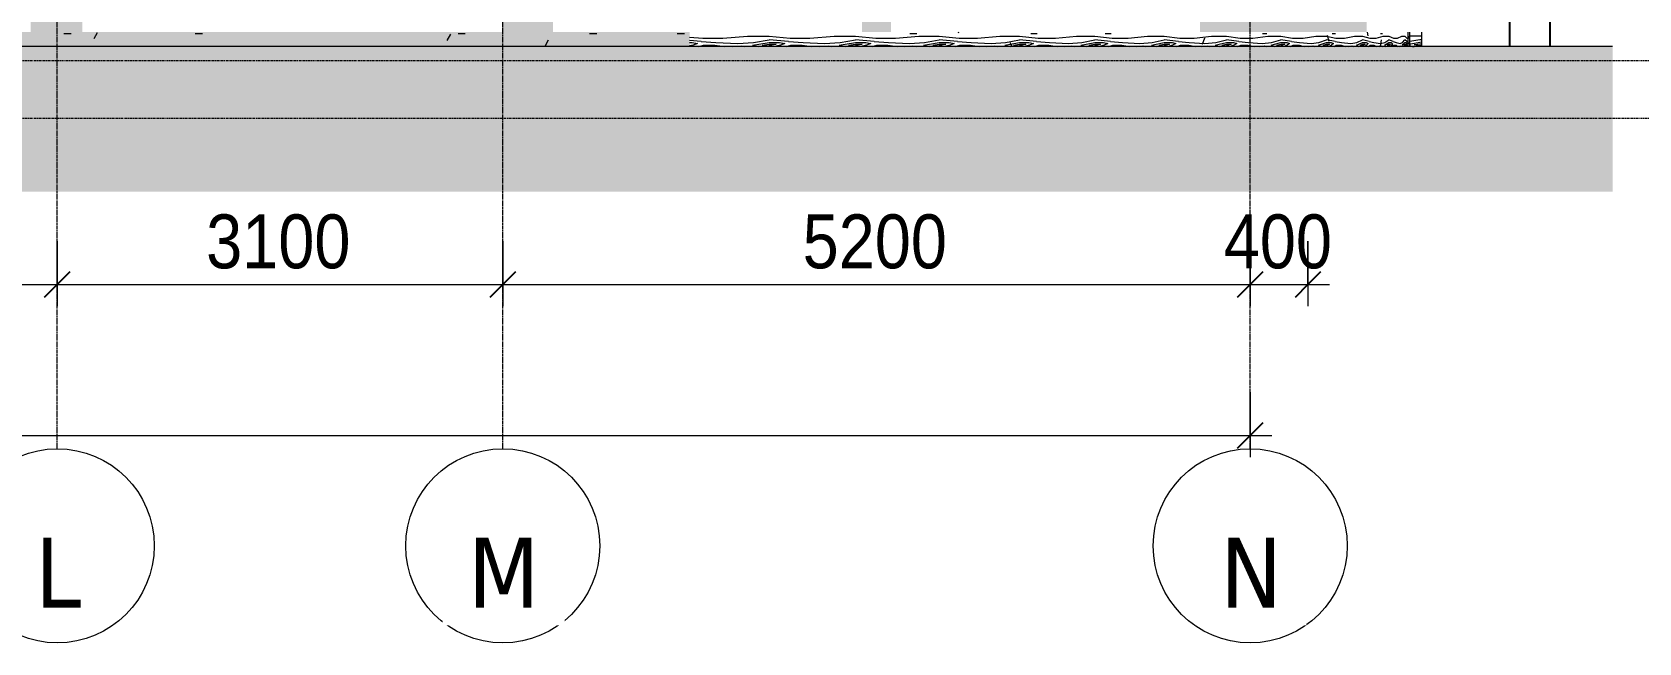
# Model space of a CAD drawing. Header units: millimetres. Extents: x 9199 to 175431, y -4466 to 35300.
# Drawn here: x 69762 to 80941, y -3646 to 600 of the extents above; entities that cross this region are included whole.
import ezdxf

# ---------------------------------------------------------------- set-up
doc = ezdxf.new("R2010")
doc.units = ezdxf.units.MM
doc.linetypes.add('Centre', pattern=[31.75, 6.35, -4.7625, 15.875, -4.7625])
doc.linetypes.add('Grid Line', pattern=[22.225, 12.7, -3.175, 3.175, -3.175])
for name, color, linetype, lineweight in [('A-ANNO-DIMS', 211, 'Continuous', 9), ('A-ANNO-DIMS-150', 211, 'Continuous', 9), ('A-DETL-GENF-2', 9, 'Continuous', 9), ('A-DETL-THIN', 151, 'Continuous', 9), ('A-FLOR-LEVL-2', 51, 'Centre', 9), ('A-WALL', 113, 'Continuous', 9), ('A-WALL-2', 113, 'Continuous', 25), ('A-WALL-PATT', 111, 'Continuous', 9), ('A-WALL-PATT-2', 111, 'Continuous', 5), ('S-GRID-1', 1, 'Grid Line', 9), ('S-GRID-IDEN', 1, 'Continuous', 9)]:
    doc.layers.add(name, color=color, linetype=linetype, lineweight=lineweight)
doc.styles.add('Tahoma_B_1', font='tahomabd.ttf', dxfattribs={"height": 487.5})
doc.styles.add('UTM Avo', font='', dxfattribs={"width": 0.9, "height": 375})
doc.styles.get('UTM Avo').set_extended_font_data('UTM Avo')
doc.dimstyles.new('1_Dim_chi_tiet_2_5', dxfattribs={"dimscale": 304.8, "dimtxt": 374.737856, "dimasz": 0.590551, "dimexe": 0.492126, "dimexo": 0.0625, "dimgap": 0.049213, "dimtad": 1, "dimdec": 0, "dimrnd": 5, "dimzin": 0, "dimdsep": 46, "dimtxsty": 'UTM Avo', "dimblk1": 'OBLIQUE', "dimblk2": 'OBLIQUE', "dimsah": 1, "dimcen": 0.09, "dimdle": 0.492126, "dimazin": 0, "dimtfac": 1, "dimtdec": 4, "dimtix": 1, "dimtmove": 0, "dimatfit": 3, "dimfxl": 0.984252, "dimfxlon": 1, "dimtvp": 1, "dimtolj": 1, "dimtzin": 0, "dimarcsym": 2})
pattern_1 = [(349.695, (79612.204, 869.39), (3657.598, -609.61), [68.155, -6747.38]), (0, (79679.26, 857.2), (609.6, 609.6), [67.06, -542.54]), (18.435, (79746.32, 857.2), (1219.2, 609.6), [57.83, -1869.9]), (172.875, (79801.18, 875.49), (4267.199, -609.599), [49.15, -4865.604]), (174.806, (79752.41, 881.584), (6096.004, -609.5547), [67.333, -6665.92]), (194.036, (79685.36, 887.68), (-1828.802, -609.592), [75.4, -2438.04]), (9.462, (79660.97, 869.39), (3048.005, 609.584), [37.08, -3670.97]), (353.66, (79697.55, 875.49), (-4876.801, 609.5835), [55.2, -5464.96]), (185.711, (79752.41, 869.39), (-5486.395, -609.6394), [61.264, -6065.14]), (168.69, (79691.45, 863.3), (2438.4, -609.603), [31.08, -3077.28]), (354.806, (79557.34, 863.296), (-6096.004, 609.555), [67.333, -6665.92]), (348.69, (79624.4, 857.2), (-2438.4, 609.603), [62.17, -3046.19]), (0, (79685.36, 845), (609.6, 609.6), [73.15, -536.45]), (20.556, (79758.51, 845.01), (3048, 1219.197), [52.084, -5156.34]), (3.814, (79807.276, 863.296), (8534.4012, 609.589), [91.643, -9072.654]), (354.806, (79898.716, 869.39), (-6096.004, 609.5547), [67.333, -6665.92]), (0, (79965.8, 863.3), (609.6, 609.6), [67.06, -542.54]), (5.194, (79423.23, 863.296), (6096.004, 609.555), [67.333, -6665.92]), (354.806, (79490.284, 869.39), (-6096.004, 609.555), [67.333, -6665.92]), (0, (79423.2, 875.5), (609.6, 609.6), [36.58, -573.02]), (5.194, (79459.804, 875.49), (6096.004, 609.555), [67.333, -6665.92]), (0, (79526.86, 881.6), (609.6, 609.6), [60.96, -548.64]), (10.305, (79587.82, 881.584), (-3657.598, -609.61), [68.155, -6747.38]), (5.194, (79654.876, 893.776), (6096.004, 609.555), [67.333, -6665.92]), (354.806, (79721.93, 899.87), (-6096.004, 609.5547), [67.333, -6665.92]), (354.806, (79788.99, 893.776), (-6096.004, 609.5547), [67.333, -6665.92]), (351.87, (79856.04, 887.68), (-3657.6, 609.593), [86.21, -4224.31]), (0, (79941.4, 875.5), (609.6, 609.6), [91.44, -518.16]), (347.471, (79917.004, 509.73), (3047.999, -609.611), [56.2, -5564.033]), (354.289, (79971.87, 497.536), (-5486.395, 609.6394), [61.264, -6065.14]), (8.13, (79917, 509.73), (3657.6, 609.593), [43.105, -4267.42]), (9.462, (79959.68, 515.82), (3048.005, 609.584), [74.16, -3633.89]), (0, (79423.2, 528), (609.6, 609.6), [73.15, -536.45]), (350.54, (79496.38, 528.02), (-3048.005, 609.584), [37.08, -3670.97]), (201.8, (79532.96, 521.92), (1828.804, 609.59), [32.83, -3249.97]), (192.995, (79502.476, 509.73), (5486.393, 1219.237), [81.33, -8051.747]), (352.875, (79984.06, 509.73), (-4267.199, 609.599), [49.15, -4865.604]), (7.125, (79984.06, 509.73), (4267.199, 609.599), [49.15, -4865.604]), (0, (79423.2, 515.8), (609.6, 609.6), [48.77, -560.83]), (194.04, (79472, 515.82), (-1828.8, -609.59), [50.27, -2463.18]), (356.633, (79557.34, 534.112), (-9753.5944, 609.692), [103.81, -10277.302]), (357.709, (79660.972, 528.016), (-14630.3966, 609.699), [152.522, -15099.665]), (3.18, (79813.372, 521.92), (10363.1983, 609.6312), [109.897, -10879.823]), (9.462, (79923.1, 528.02), (3048.005, 609.584), [111.24, -3596.81]), (10.305, (79423.23, 473.15), (-3657.598, -609.61), [68.155, -6747.38]), (15.945, (79490.28, 485.34), (-2438.404, -609.583), [88.76, -4349.2]), (0, (79575.6, 509.7), (609.6, 609.6), [79.25, -530.35]), (351.87, (79654.88, 509.73), (-3657.6, 609.593), [86.21, -4224.31]), (3.576, (79740.22, 497.536), (9144.003, 609.5468), [97.726, -9674.906]), (351.254, (79837.756, 503.63), (4267.201, -609.588), [80.18, -7937.856]), (345.964, (79917, 491.44), (-1828.802, 609.592), [75.4, -2438.04]), (0, (79990.16, 473.15), (609.6, 609.6), [42.67, -566.93]), (174.806, (79557.34, 534.11), (6096.004, -609.555), [134.665, -6598.587]), (355.236, (79423.23, 570.69), (-6705.596, 609.641), [146.81, -7193.745]), (0, (79569.53, 558.5), (609.6, 609.6), [140.2, -469.4]), (4.086, (79709.74, 558.496), (7924.795, 609.6527), [171.123, -8385.02]), (0, (79880.4, 570.7), (609.6, 609.6), [152.4, -457.2]), (7.125, (79423.23, 442.67), (4267.2, 609.6), [147.44, -4767.31]), (6.34, (79569.53, 460.96), (4876.8, 609.583), [110.4, -5409.76]), (357.51, (79679.26, 473.152), (-13411.197, 609.7044), [140.34, -13893.706]), (353.48, (79819.468, 467.056), (-15849.5922, 1828.8552), [214.749, -21260.135]), (3.013, (79423.228, 838.912), (10972.7972, 609.6408), [115.984, -11482.446]), (351.87, (79539.05, 845.01), (-3657.6, 609.593), [129.316, -4181.21]), (357.614, (79667.068, 826.72), (-14020.7994, 609.6137), [146.43, -14496.664]), (10.62, (79813.372, 820.624), (-6705.5925, -1219.2397), [99.236, -9824.334]), (0, (79910.9, 838.9), (609.6, 609.6), [121.92, -487.68]), (356.82, (79423.228, 912.064), (-10363.1983, 609.6312), [109.897, -10879.823]), (6.009, (79532.956, 905.968), (-6095.999, -609.5992), [116.464, -11529.93]), (6.71, (79648.78, 918.16), (-5486.3973, -609.6157), [104.346, -10330.325]), (354.289, (79752.41, 930.35), (-5486.395, 609.6394), [122.53, -6003.877]), (347.905, (79874.33, 918.16), (-5486.395, 1219.223), [87.28, -8640.862]), (9.462, (79959.68, 899.87), (3048.005, 609.584), [74.16, -3633.89]), (3.814, (79423.23, 796.24), (8534.401, 609.589), [91.643, -9072.654]), (347.196, (79514.668, 802.336), (-7924.809, 1828.7633), [137.532, -13615.67]), (0, (79648.8, 771.86), (609.6, 609.6), [152.4, -457.2]), (5.44, (79801.18, 771.856), (-6705.6025, -609.5609), [128.595, -12730.932]), (6.71, (79929.196, 784.048), (-5486.3973, -609.6157), [104.346, -10330.325]), (0, (79423.2, 954.74), (609.6, 609.6), [103.63, -505.97]), (8.13, (79526.86, 954.74), (3657.6, 609.593), [172.42, -4138.1]), (357.614, (79697.548, 979.12), (-14020.7994, 609.6137), [146.43, -14496.664]), (354.472, (79843.852, 973.024), (12801.591, -1219.3029), [189.859, -18796.025]), (6.843, (79423.228, 400), (-10363.195, -1219.2413), [153.494, -15195.842]), (0, (79575.6, 418.3), (609.6, 609.6), [170.7, -438.9]), (356.348, (79746.316, 418.288), (-18897.60496, 1219.12666), [287.095, -28422.422]), (0, (79423.2, 613.36), (609.6, 609.6), [146.3, -463.3]), (4.764, (79569.53, 613.36), (6705.596, 609.641), [146.81, -7193.745]), (358.152, (79715.836, 625.552), (-18287.9962, 609.7241), [189.074, -18718.355]), (357.274, (79904.812, 619.456), (-12192.0042, 609.5342), [128.16, -12687.945]), (354.806, (79423.23, 710.896), (-6096.004, 609.555), [134.665, -6598.587]), (0, (79557.34, 698.7), (609.6, 609.6), [195.07, -414.53]), (1.909, (79752.412, 698.704), (17678.40105, 609.5532), [182.982, -18115.176]), (3.576, (79935.292, 704.8), (9144.003, 609.5468), [97.726, -9674.906])]
pattern_2 = [(0, (51388.93, 1200), (1219.2, 304.8), [50.292, -864.108, 50.292, -864.108, -4876.8]), (0, (51388.93, 1200), (1219.2, 304.8), [-1828.8, 50.292, -1778.508, 50.292, -864.108, -2133.6]), (0, (51388.93, 1200), (1219.2, 304.8), [-4572, 50.292, -559.308, 50.292, -1473.708]), (120, (51846.14, 1352.4), (-873.5645, 903.4582), [50.292, -864.108, 50.292, -5740.908]), (120, (51846.14, 1352.4), (-873.5645, 903.4582), [-964.692, -864.108, 50.292, -1778.508, -3048]), (120, (51846.14, 1352.4), (-873.5645, 903.4582), [-3657.6, 50.292, -864.108, 50.292, -2083.308]), (120, (51846.14, 1352.4), (-873.5645, 903.4582), [-4622.292, -559.308, 50.292, -1473.708]), (240, (51998.54, 1962), (-345.6355, -1208.2582), [50.292, -864.108, 50.292, -5740.908]), (240, (51998.54, 1962), (-345.6355, -1208.2582), [-964.692, -864.108, 50.292, -1778.508, -3048]), (240, (51998.54, 1962), (-345.6355, -1208.2582), [-3657.6, 50.292, -864.108, 50.292, -2083.308]), (240, (51998.54, 1962), (-345.6355, -1208.2582), [-4622.292, -559.308, 50.292, -1473.708])]

# ---------------------------------------------------------------- blocks, each defined once
blk = doc.blocks.new('FP_36-TKCS_MẶT ĐỨNG HƯỚNG ĐÔNG')
at = {"layer": 'A-WALL'}
blk.add_line((79347, 500), (79347, 600), dxfattribs=at)
at = {"layer": 'A-WALL-PATT'}
for p, q in [((74337, 566), (74428, 558)), ((74568, 558), (74739, 571)), ((74739, 571), (74890, 571)), ((74890, 571), (75036, 558)), ((75174, 558), (75342, 571)), ((75342, 571), (75491, 571)), ((75491, 571), (75633, 558)), ((75768, 558), (75931, 571)), ((75870, 590), (75918, 590)), ((75931, 571), (76074, 571)), ((76074, 571), (76211, 558)), ((76210, 593), (76207, 600)), ((76340, 558), (76496, 571)), ((76496, 571), (76632, 571)), ((76632, 571), (76761, 558)), ((76711, 590), (76755, 590)), ((76883, 558), (77029, 571)), ((77029, 571), (77156, 571)), ((77156, 571), (77276, 558)), ((77229, 590), (77270, 590)), ((77388, 558), (77522, 571)), ((77522, 571), (77638, 571)), ((77638, 571), (77747, 558)), ((77848, 558), (77968, 571)), ((77968, 571), (78071, 571)), ((78071, 571), (78167, 558)), ((78256, 558), (78360, 571)), ((78322, 590), (78352, 590)), ((78360, 571), (78449, 571)), ((78449, 571), (78531, 558)), ((78606, 558), (78693, 571)), ((78693, 571), (78767, 571)), ((78767, 571), (78833, 558)), ((78786, 534), (78775, 577)), ((78807, 590), (78830, 590)), ((78893, 558), (78962, 571)), ((78962, 571), (79018, 571)), ((79018, 571), (79069, 558)), ((79058, 574), (79053, 600)), ((79113, 558), (79162, 571)), ((79144, 590), (79158, 590)), ((79162, 571), (79201, 571)), ((79201, 571), (79234, 558)), ((79262, 558), (79291, 571)), ((79291, 571), (79312, 571)), ((79312, 571), (79327, 558)), ((79338, 558), (79346, 571)), ((74416, 534), (74337, 541)), ((74337, 528), (74355, 528)), ((74361, 510), (74337, 504)), ((74355, 528), (74392, 522)), ((74392, 522), (74361, 510)), ((74400, 500), (74434, 510)), ((74416, 534), (74520, 528)), ((74428, 558), (74568, 558)), ((74434, 510), (74513, 510)), ((74513, 510), (74582, 500)), ((74520, 528), (74672, 522)), ((74638, 500), (74696, 504)), ((74672, 522), (74781, 528)), ((74696, 504), (74720, 500)), ((74775, 510), (74818, 516)), ((74775, 510), (74819, 500)), ((74781, 528), (74890, 546)), ((74818, 516), (74890, 528)), ((74842, 510), (74890, 516)), ((74842, 510), (74890, 504)), ((75024, 534), (74890, 546)), ((74890, 528), (74963, 528)), ((74890, 516), (74939, 516)), ((74939, 516), (74890, 504)), ((74969, 510), (74927, 500)), ((74963, 528), (74999, 522)), ((74999, 522), (74969, 510)), ((75008, 500), (75042, 510)), ((75024, 534), (75126, 528)), ((75036, 558), (75174, 558)), ((75042, 510), (75120, 510)), ((75120, 510), (75187, 500)), ((75126, 528), (75276, 522)), ((75243, 500), (75300, 504)), ((75276, 522), (75384, 528)), ((75300, 504), (75323, 500)), ((75378, 510), (75420, 516)), ((75378, 510), (75421, 500)), ((75384, 528), (75491, 546)), ((75420, 516), (75491, 528)), ((75443, 510), (75491, 516)), ((75443, 510), (75491, 504)), ((75621, 534), (75491, 546)), ((75491, 528), (75562, 528)), ((75491, 516), (75538, 516)), ((75538, 516), (75491, 504)), ((75568, 510), (75527, 500)), ((75562, 528), (75598, 522)), ((75598, 522), (75568, 510)), ((75606, 500), (75639, 510)), ((75621, 534), (75721, 528)), ((75633, 558), (75768, 558)), ((75639, 510), (75715, 510)), ((75715, 510), (75781, 500)), ((75721, 528), (75867, 522)), ((75835, 500), (75890, 504)), ((75867, 522), (75971, 528)), ((75890, 504), (75912, 500)), ((75965, 510), (76006, 516)), ((75965, 510), (76007, 500)), ((75971, 528), (76074, 546)), ((76006, 516), (76074, 528)), ((76029, 510), (76074, 516)), ((76029, 510), (76074, 504)), ((76200, 534), (76074, 546)), ((76074, 528), (76143, 528)), ((76074, 516), (76120, 516)), ((76120, 516), (76074, 504)), ((76149, 510), (76109, 500)), ((76143, 528), (76177, 522)), ((76177, 522), (76149, 510)), ((76185, 500), (76217, 510)), ((76200, 534), (76295, 528)), ((76211, 558), (76340, 558)), ((76217, 510), (76290, 510)), ((76290, 510), (76352, 500)), ((76295, 528), (76435, 522)), ((76404, 500), (76457, 504)), ((76435, 522), (76534, 528)), ((76457, 504), (76478, 500)), ((76529, 510), (76567, 516)), ((76529, 510), (76568, 500)), ((76534, 528), (76632, 546)), ((76567, 516), (76632, 528)), ((76580, 500), (76567, 525)), ((76589, 510), (76632, 516)), ((76589, 510), (76632, 504)), ((76751, 534), (76632, 546)), ((76632, 528), (76697, 528)), ((76632, 516), (76675, 516)), ((76675, 516), (76632, 504)), ((76702, 510), (76665, 500)), ((76697, 528), (76729, 522)), ((76729, 522), (76702, 510)), ((76737, 500), (76767, 510)), ((76751, 534), (76841, 528)), ((76761, 558), (76883, 558)), ((76767, 510), (76836, 510)), ((76836, 510), (76894, 500)), ((76841, 528), (76972, 522)), ((76943, 500), (76993, 504)), ((76972, 522), (77065, 528)), ((76993, 504), (77012, 500)), ((77059, 510), (77095, 516)), ((77059, 510), (77096, 500)), ((77065, 528), (77156, 546)), ((77095, 516), (77156, 528)), ((77115, 510), (77156, 516)), ((77115, 510), (77156, 504)), ((77266, 534), (77156, 546)), ((77156, 528), (77216, 528)), ((77156, 516), (77196, 516)), ((77196, 516), (77156, 504)), ((77221, 510), (77186, 500)), ((77216, 528), (77246, 522)), ((77246, 522), (77221, 510)), ((77253, 500), (77281, 510)), ((77266, 534), (77349, 528)), ((77276, 558), (77388, 558)), ((77281, 510), (77344, 510)), ((77344, 510), (77399, 500)), ((77349, 528), (77470, 522)), ((77443, 500), (77489, 504)), ((77470, 522), (77555, 528)), ((77489, 504), (77507, 500)), ((77550, 510), (77583, 516)), ((77550, 510), (77583, 500)), ((77555, 528), (77638, 546)), ((77583, 516), (77638, 528)), ((77601, 510), (77638, 516)), ((77601, 510), (77638, 504)), ((77738, 534), (77638, 546)), ((77638, 528), (77693, 528)), ((77638, 516), (77675, 516)), ((77675, 516), (77638, 504)), ((77697, 510), (77666, 500)), ((77693, 528), (77720, 522)), ((77720, 522), (77697, 510)), ((77726, 500), (77751, 510)), ((77738, 534), (77813, 528)), ((77747, 558), (77848, 558)), ((77751, 510), (77809, 510)), ((77809, 510), (77858, 500)), ((77813, 528), (77921, 522)), ((77898, 500), (77938, 504)), ((77920, 558), (77902, 514)), ((77921, 522), (77997, 528)), ((77938, 504), (77955, 500)), ((77993, 510), (78022, 516)), ((77993, 510), (78023, 500)), ((77997, 528), (78071, 546)), ((78022, 516), (78071, 528)), ((78039, 510), (78071, 516)), ((78039, 510), (78071, 504)), ((78159, 534), (78071, 546)), ((78071, 528), (78120, 528)), ((78071, 516), (78104, 516)), ((78104, 516), (78071, 504)), ((78124, 510), (78096, 500)), ((78120, 528), (78144, 522)), ((78144, 522), (78124, 510)), ((78149, 500), (78171, 510)), ((78159, 534), (78226, 528)), ((78167, 558), (78256, 558)), ((78171, 510), (78222, 510)), ((78222, 510), (78264, 500)), ((78226, 528), (78320, 522)), ((78299, 500), (78335, 504)), ((78320, 522), (78386, 528)), ((78335, 504), (78349, 500)), ((78382, 510), (78407, 516)), ((78382, 510), (78408, 500)), ((78386, 528), (78449, 546)), ((78407, 516), (78449, 528)), ((78421, 510), (78449, 516)), ((78421, 510), (78449, 504)), ((78525, 534), (78449, 546)), ((78449, 528), (78491, 528)), ((78449, 516), (78477, 516)), ((78477, 516), (78449, 504)), ((78494, 510), (78470, 500)), ((78491, 528), (78511, 522)), ((78511, 522), (78494, 510)), ((78516, 500), (78535, 510)), ((78525, 534), (78581, 528)), ((78531, 558), (78606, 558)), ((78535, 510), (78577, 510)), ((78577, 510), (78613, 500)), ((78581, 528), (78660, 522)), ((78642, 500), (78672, 504)), ((78660, 522), (78714, 528)), ((78672, 504), (78684, 500)), ((78711, 510), (78732, 516)), ((78711, 510), (78733, 500)), ((78714, 528), (78767, 546)), ((78732, 516), (78767, 528)), ((78744, 510), (78767, 516)), ((78744, 510), (78767, 504)), ((78828, 534), (78767, 546)), ((78767, 528), (78800, 528)), ((78767, 516), (78789, 516)), ((78789, 516), (78767, 504)), ((78803, 510), (78784, 500)), ((78800, 528), (78817, 522)), ((78817, 522), (78803, 510)), ((78821, 500), (78836, 510)), ((78828, 534), (78873, 528)), ((78833, 558), (78893, 558)), ((78836, 510), (78870, 510)), ((78870, 510), (78899, 500)), ((78873, 528), (78936, 522)), ((78922, 500), (78945, 504)), ((78936, 522), (78978, 528)), ((78945, 504), (78954, 500)), ((78976, 510), (78992, 516)), ((78976, 510), (78992, 500)), ((78978, 528), (79018, 546)), ((78992, 516), (79018, 528)), ((79001, 510), (79018, 516)), ((79001, 510), (79018, 504)), ((79065, 534), (79018, 546)), ((79018, 528), (79044, 528)), ((79018, 516), (79036, 516)), ((79036, 516), (79018, 504)), ((79046, 510), (79031, 500)), ((79044, 528), (79057, 522)), ((79057, 522), (79046, 510)), ((79059, 500), (79071, 510)), ((79065, 534), (79098, 528)), ((79069, 558), (79113, 558)), ((79071, 510), (79096, 510)), ((79096, 510), (79117, 500)), ((79098, 528), (79143, 522)), ((79134, 500), (79150, 504)), ((79148, 547), (79141, 503)), ((79143, 522), (79173, 528)), ((79150, 504), (79157, 500)), ((79172, 510), (79183, 516)), ((79172, 510), (79183, 500)), ((79173, 528), (79201, 546)), ((79175, 500), (79174, 506)), ((79183, 516), (79201, 528)), ((79189, 510), (79201, 516)), ((79189, 510), (79201, 504)), ((79232, 534), (79201, 546)), ((79201, 528), (79218, 528)), ((79201, 516), (79213, 516)), ((79213, 516), (79201, 504)), ((79220, 510), (79210, 500)), ((79218, 528), (79226, 522)), ((79226, 522), (79220, 510)), ((79228, 500), (79235, 510)), ((79232, 534), (79253, 528)), ((79234, 558), (79262, 558)), ((79235, 510), (79252, 510)), ((79252, 510), (79264, 500)), ((79253, 528), (79280, 522)), ((79274, 500), (79284, 504)), ((79280, 522), (79297, 528)), ((79284, 504), (79288, 500)), ((79294, 506), (79293, 500)), ((79296, 510), (79302, 516)), ((79296, 510), (79302, 500)), ((79297, 528), (79312, 546)), ((79302, 516), (79312, 528)), ((79305, 510), (79312, 516)), ((79305, 510), (79312, 504)), ((79326, 534), (79312, 546)), ((79312, 528), (79320, 528)), ((79312, 516), (79317, 516)), ((79317, 516), (79312, 504)), ((79321, 510), (79316, 500)), ((79320, 528), (79324, 522)), ((79324, 522), (79321, 510)), ((79324, 500), (79328, 510)), ((79326, 534), (79335, 528)), ((79327, 558), (79338, 558)), ((79328, 510), (79334, 510)), ((79334, 510), (79339, 500)), ((79335, 528), (79344, 522)), ((79342, 500), (79345, 504)), ((79344, 522), (79347, 528)), ((79345, 504), (79346, 500)), ((79347, 510), (79348, 516)), ((79347, 510), (79348, 500))]:
    blk.add_line(p, q, dxfattribs=at)
blk = doc.blocks.new('Grid - M_Grid Head - Circle-353313-TKCS_MẶT ĐỨNG HƯỚNG ĐÔNG')
at = {"layer": 'S-GRID-IDEN'}
blk.add_circle((17237, -2971), 675, dxfattribs=at)
blk = doc.blocks.new('DIMBLOCK38-TKCS_MẶT ĐỨNG HƯỚNG ĐÔNG')
at = {"layer": 'A-ANNO-DIMS-150'}
for p, q in [((61737, -854), (61737, -1304)), ((61737, -1154), (61737, -854)), ((69937, -854), (69937, -1304)), ((69937, -1154), (69937, -854)), ((61737, -1154), (69937, -1154))]:
    blk.add_line(p, q, dxfattribs=at)
at = {"layer": 'A-ANNO-DIMS-150', "lineweight": 25}
for p, q in [((61737, -1154), (61827, -1064)), ((69937, -1154), (70027, -1064)), ((61737, -1154), (61647, -1244)), ((69937, -1154), (69847, -1244))]:
    blk.add_line(p, q, dxfattribs=at)
at = {"layer": 'A-ANNO-DIMS-150', "color": 0, "insert": (65323, -667), "char_height": 375, "width": 1232.47, "attachment_point": 1, "line_spacing_factor": 1.110334, "style": 'UTM Avo'}
blk.add_mtext('8200', dxfattribs=at)
blk = doc.blocks.new('_Oblique')
at = {"color": 0, "linetype": 'ByBlock', "lineweight": -2}
blk.add_line((-0.5, -0.5), (0.5, 0.5), dxfattribs=at)
blk = doc.blocks.new('DIMBLOCK39-TKCS_MẶT ĐỨNG HƯỚNG ĐÔNG')
at = {"layer": 'A-ANNO-DIMS-150'}
for p, q in [((69937, -854), (69937, -1304)), ((69937, -1154), (69937, -854)), ((73037, -854), (73037, -1304)), ((73037, -1154), (73037, -854)), ((69937, -1154), (73037, -1154))]:
    blk.add_line(p, q, dxfattribs=at)
at = {"layer": 'A-ANNO-DIMS-150', "lineweight": 25}
for p, q in [((69937, -1154), (70027, -1064)), ((73037, -1154), (73127, -1064)), ((69937, -1154), (69847, -1244)), ((73037, -1154), (72947, -1244))]:
    blk.add_line(p, q, dxfattribs=at)
at = {"layer": 'A-ANNO-DIMS-150', "color": 0, "insert": (70973, -667), "char_height": 375, "width": 1232.47, "attachment_point": 1, "line_spacing_factor": 1.110334, "style": 'UTM Avo'}
blk.add_mtext('3100', dxfattribs=at)
blk = doc.blocks.new('DIMBLOCK40-TKCS_MẶT ĐỨNG HƯỚNG ĐÔNG')
at = {"layer": 'A-ANNO-DIMS-150'}
for p, q in [((73037, -854), (73037, -1304)), ((73037, -1154), (73037, -854)), ((78237, -854), (78237, -1304)), ((78237, -1154), (78237, -854)), ((73037, -1154), (78237, -1154))]:
    blk.add_line(p, q, dxfattribs=at)
at = {"layer": 'A-ANNO-DIMS-150', "lineweight": 25}
for p, q in [((73037, -1154), (73127, -1064)), ((78237, -1154), (78327, -1064)), ((73037, -1154), (72947, -1244)), ((78237, -1154), (78147, -1244))]:
    blk.add_line(p, q, dxfattribs=at)
at = {"layer": 'A-ANNO-DIMS-150', "color": 0, "insert": (75123, -667), "char_height": 375, "width": 1232.47, "attachment_point": 1, "line_spacing_factor": 1.110334, "style": 'UTM Avo'}
blk.add_mtext('5200', dxfattribs=at)
blk = doc.blocks.new('DIMBLOCK41-TKCS_MẶT ĐỨNG HƯỚNG ĐÔNG')
at = {"layer": 'A-ANNO-DIMS-150'}
for p, q in [((78237, -854), (78237, -1304)), ((78237, -1154), (78237, -854)), ((78639, -854), (78639, -1304)), ((78639, -1154), (78639, -854)), ((78237, -1154), (78789, -1154))]:
    blk.add_line(p, q, dxfattribs=at)
at = {"layer": 'A-ANNO-DIMS-150', "lineweight": 25}
for p, q in [((78237, -1154), (78327, -1064)), ((78639, -1154), (78729, -1064)), ((78237, -1154), (78147, -1244)), ((78639, -1154), (78549, -1244))]:
    blk.add_line(p, q, dxfattribs=at)
at = {"layer": 'A-ANNO-DIMS-150', "color": 0, "insert": (78053, -667), "char_height": 375, "width": 924.35, "attachment_point": 1, "line_spacing_factor": 1.110334, "style": 'UTM Avo'}
blk.add_mtext('400', dxfattribs=at)
blk = doc.blocks.new('DIMBLOCK42-TKCS_MẶT ĐỨNG HƯỚNG ĐÔNG')
at = {"layer": 'A-ANNO-DIMS-150'}
for p, q in [((17237, -1904), (17237, -2354)), ((17237, -2204), (17237, -1904)), ((78237, -1904), (78237, -2354)), ((78237, -2204), (78237, -1904)), ((17087, -2204), (78387, -2204))]:
    blk.add_line(p, q, dxfattribs=at)
at = {"layer": 'A-ANNO-DIMS-150', "lineweight": 25}
for p, q in [((17237, -2204), (17327, -2114)), ((78237, -2204), (78327, -2114)), ((17237, -2204), (17147, -2294)), ((78237, -2204), (78147, -2294))]:
    blk.add_line(p, q, dxfattribs=at)
at = {"layer": 'A-ANNO-DIMS-150', "color": 0, "insert": (47095, -1717), "char_height": 375, "width": 1540.59, "attachment_point": 1, "line_spacing_factor": 1.110334, "style": 'UTM Avo'}
blk.add_mtext('61000', dxfattribs=at)

msp = doc.modelspace()

# ---------------------------------------------------------------- hatches: boundary and pattern name
at = {"layer": 'A-DETL-GENF-2'}
h = msp.add_hatch(dxfattribs=at)
h.set_pattern_fill('FP_17', color=256, style=0, pattern_type=2)
h.set_pattern_definition([(0, (51388.9, 1200), (725.805, 725.805), [725.805, -725.805]), (0, (51388.9, 1472.2), (725.805, 725.805), [725.805, -725.805]), (0, (51388.9, 1744.35), (725.805, 725.805), [725.805, -725.805]), (90, (51479.66, 1835.1), (-725.805, 725.805), [725.805, -725.805]), (90, (51751.84, 1835.1), (-725.805, 725.805), [725.805, -725.805]), (90, (52024, 1835.1), (-725.805, 725.805), [725.805, -725.805])])
h.paths.add_polyline_path([(13035.5, -508.9), (80758.6, -508.9), (80758.6, 500), (13035.5, 500), (13035.5, -238.4)])
at = {"layer": 'A-WALL-PATT'}
h = msp.add_hatch(dxfattribs=at)
h.set_pattern_fill('FP_11', color=256, style=0, pattern_type=2)
h.set_pattern_definition(pattern_2)
h.paths.add_polyline_path([(62086.3, 500), (74336.9, 500), (74336.9, 600), (62086.3, 600), (62086.3, 573.1)])
h = msp.add_hatch(dxfattribs=at)
h.set_pattern_fill('FP_12', color=256, style=0, pattern_type=2)
h.set_pattern_definition([(349.695, (74525.91, 869.39), (3657.59817, -609.61005), [68.155, -6747.38]), (0, (74592.97, 857.2), (609.6, 609.6), [67.056, -542.544]), (18.435, (74660.02, 857.2), (1219.1992, 609.6016), [57.832, -1869.893]), (172.875, (74714.89, 875.49), (4267.1994, -609.5991), [49.148, -4865.604]), (174.806, (74666.12, 881.584), (6096.00395, -609.55472), [67.333, -6665.92]), (194.036, (74599.06, 887.68), (-1828.8022, -609.5924), [75.403, -2438.042]), (9.462, (74574.68, 869.39), (3048.00504, 609.5835), [37.08, -3670.97]), (353.66, (74611.256, 875.49), (-4876.8008, 609.5835), [55.202, -5464.96]), (185.711, (74666.12, 869.39), (-5486.3951, -609.63944), [61.264, -6065.139]), (168.69, (74605.16, 863.3), (2438.4, -609.6026), [31.084, -3077.28]), (354.806, (74471.05, 863.296), (-6096.00395, 609.55472), [67.333, -6665.92]), (348.69, (74538.1, 857.2), (-2438.4, 609.6026), [62.167, -3046.194]), (0, (74599.06, 845), (609.6, 609.6), [73.152, -536.448]), (20.556, (74672.216, 845.01), (3048.0001, 1219.19697), [52.084, -5156.34]), (3.814, (74720.984, 863.296), (8534.40115, 609.58889), [91.643, -9072.654]), (354.806, (74812.424, 869.39), (-6096.00395, 609.55472), [67.333, -6665.92]), (0, (74879.5, 863.3), (609.6, 609.6), [67.056, -542.544]), (5.194, (74336.936, 863.296), (6096.00395, 609.55472), [67.333, -6665.92]), (354.806, (74403.99, 869.39), (-6096.00395, 609.55472), [67.333, -6665.92]), (0, (74336.94, 875.5), (609.6, 609.6), [36.576, -573.024]), (5.194, (74373.51, 875.49), (6096.00395, 609.55472), [67.333, -6665.92]), (0, (74440.57, 881.6), (609.6, 609.6), [60.96, -548.64]), (10.305, (74501.53, 881.584), (-3657.59817, -609.61005), [68.155, -6747.38]), (5.194, (74568.584, 893.776), (6096.00395, 609.55472), [67.333, -6665.92]), (354.806, (74635.64, 899.87), (-6096.00395, 609.55472), [67.333, -6665.92]), (354.806, (74702.696, 893.776), (-6096.00395, 609.55472), [67.333, -6665.92]), (351.87, (74769.75, 887.68), (-3657.60043, 609.5929), [86.21, -4224.312]), (0, (74855.1, 875.5), (609.6, 609.6), [91.44, -518.16]), (347.471, (74830.71, 509.73), (3047.99888, -609.61085), [56.202, -5564.033]), (354.289, (74885.576, 497.536), (-5486.3951, 609.63944), [61.264, -6065.139]), (8.13, (74830.71, 509.73), (3657.60043, 609.5929), [43.105, -4267.418]), (9.462, (74873.38, 515.82), (3048.00504, 609.5835), [74.16, -3633.892]), (0, (74336.94, 528), (609.6, 609.6), [73.152, -536.448]), (350.538, (74410.09, 528.02), (-3048.005, 609.5835), [37.08, -3670.97]), (201.801, (74446.66, 521.92), (1828.8045, 609.5868), [32.828, -3249.968]), (192.995, (74416.184, 509.73), (5486.39314, 1219.23746), [81.331, -8051.747]), (352.875, (74897.77, 509.73), (-4267.1994, 609.5991), [49.148, -4865.604]), (7.125, (74897.77, 509.73), (4267.1994, 609.5991), [49.148, -4865.604]), (0, (74336.94, 515.8), (609.6, 609.6), [48.768, -560.832]), (194.036, (74385.7, 515.82), (-1828.8022, -609.5924), [50.27, -2463.177]), (356.633, (74471.048, 534.112), (-9753.59439, 609.69188), [103.811, -10277.302]), (357.709, (74574.68, 528.016), (-14630.39665, 609.69909), [152.522, -15099.665]), (3.18, (74727.08, 521.92), (10363.19831, 609.63121), [109.897, -10879.823]), (9.462, (74836.81, 528.02), (3048.00504, 609.5835), [111.242, -3596.81]), (10.305, (74336.936, 473.15), (-3657.59817, -609.61005), [68.155, -6747.38]), (15.945, (74403.99, 485.34), (-2438.4042, -609.58315), [88.76, -4349.196]), (0, (74489.34, 509.7), (609.6, 609.6), [79.248, -530.352]), (351.87, (74568.58, 509.73), (-3657.60043, 609.5929), [86.21, -4224.312]), (3.576, (74653.928, 497.536), (9144.00297, 609.5468), [97.726, -9674.906]), (351.254, (74751.464, 503.63), (4267.20096, -609.58783), [80.18, -7937.856]), (345.964, (74830.71, 491.44), (-1828.8022, 609.5924), [75.403, -2438.042]), (0, (74903.86, 473.15), (609.6, 609.6), [42.672, -566.928]), (174.806, (74471.05, 534.11), (6096.00395, -609.55472), [134.665, -6598.587]), (355.236, (74336.936, 570.69), (-6705.59647, 609.64143), [146.811, -7193.745]), (0, (74483.24, 558.5), (609.6, 609.6), [140.208, -469.392]), (4.086, (74623.45, 558.496), (7924.79503, 609.65274), [171.123, -8385.02]), (0, (74794.14, 570.7), (609.6, 609.6), [152.4, -457.2]), (7.125, (74336.936, 442.67), (4267.1994, 609.5991), [147.443, -4767.31]), (6.34, (74483.24, 460.96), (4876.8008, 609.5835), [110.403, -5409.758]), (357.51, (74592.968, 473.152), (-13411.196973, 609.70439), [140.34, -13893.706]), (353.48, (74733.176, 467.056), (-15849.59217, 1828.855172), [214.749, -21260.135]), (3.013, (74336.936, 838.912), (10972.79715, 609.6408), [115.984, -11482.446]), (351.87, (74452.76, 845.01), (-3657.60043, 609.5929), [129.316, -4181.208]), (357.614, (74580.776, 826.72), (-14020.79943, 609.613717), [146.431, -14496.664]), (10.62, (74727.08, 820.624), (-6705.59246, -1219.23973), [99.236, -9824.334]), (0, (74824.6, 838.9), (609.6, 609.6), [121.92, -487.68]), (356.82, (74336.936, 912.064), (-10363.19831, 609.63121), [109.897, -10879.823]), (6.009, (74446.664, 905.968), (-6095.99899, -609.599175), [116.464, -11529.929]), (6.71, (74562.488, 918.16), (-5486.39734, -609.61573), [104.346, -10330.325]), (354.289, (74666.12, 930.35), (-5486.3951, 609.63944), [122.528, -6003.877]), (347.905, (74788.04, 918.16), (-5486.39487, 1219.22295), [87.281, -8640.862]), (9.462, (74873.38, 899.87), (3048.00504, 609.5835), [74.16, -3633.892]), (3.814, (74336.936, 796.24), (8534.40115, 609.58889), [91.643, -9072.654]), (347.196, (74428.376, 802.336), (-7924.80896, 1828.76326), [137.532, -13615.67]), (0, (74562.5, 771.86), (609.6, 609.6), [152.4, -457.2]), (5.44, (74714.888, 771.856), (-6705.60249, -609.56085), [128.595, -12730.932]), (6.71, (74842.904, 784.048), (-5486.397345, -609.61573), [104.346, -10330.325]), (0, (74336.94, 954.74), (609.6, 609.6), [103.632, -505.968]), (8.13, (74440.57, 954.74), (3657.60043, 609.5929), [172.42, -4138.102]), (357.614, (74611.256, 979.12), (-14020.79943, 609.613717), [146.431, -14496.664]), (354.472, (74757.56, 973.024), (12801.59101, -1219.302898), [189.859, -18796.025]), (6.843, (74336.936, 400), (-10363.195037, -1219.241277), [153.494, -15195.842]), (0, (74489.34, 418.3), (609.6, 609.6), [170.688, -438.912]), (356.348, (74660.024, 418.288), (-18897.604963, 1219.126665), [287.095, -28422.422]), (0, (74336.94, 613.36), (609.6, 609.6), [146.304, -463.296]), (4.764, (74483.24, 613.36), (6705.59647, 609.64143), [146.811, -7193.745]), (358.152, (74629.544, 625.552), (-18287.996238, 609.724117), [189.074, -18718.355]), (357.274, (74818.52, 619.456), (-12192.004244, 609.53415), [128.161, -12687.945]), (354.806, (74336.936, 710.896), (-6096.00395, 609.55472), [134.665, -6598.587]), (0, (74471.05, 698.7), (609.6, 609.6), [195.072, -414.528]), (1.909, (74666.12, 698.704), (17678.40105, 609.553228), [182.982, -18115.176]), (3.576, (74849, 704.8), (9144.00297, 609.5468), [97.726, -9674.906])])
h.paths.add_polyline_path([(62086.3, 500), (74336.9, 500), (74336.9, 600), (62086.3, 600), (62086.3, 573.1)])
h = msp.add_hatch(dxfattribs=at)
h.set_pattern_fill('FP_11', color=256, style=0, pattern_type=2)
h.set_pattern_definition(pattern_2)
h.paths.add_polyline_path([(79346.9, 500), (79418.2, 500), (79418.2, 600), (79346.9, 600), (79346.9, 573.1)])
h = msp.add_hatch(dxfattribs=at)
h.set_pattern_fill('FP_10', color=256, style=0, pattern_type=2)
h.set_pattern_definition(pattern_1)
h.paths.add_polyline_path([(79346.9, 500), (79418.2, 500), (79418.2, 600), (79346.9, 600), (79346.9, 573.1)])
h = msp.add_hatch(dxfattribs=at)
h.set_pattern_fill('FP_10', color=256, style=0, pattern_type=2)
h.set_pattern_definition(pattern_1)
h.paths.add_polyline_path([(79428.2, 500), (79428.2, 600), (79418.2, 600), (79418.2, 500)])
at = {"layer": 'A-WALL-PATT-2'}
for points in [[(78755.4, 600), (79036.9, 600), (79036.9, 3300), (78246.9, 3300), (78246.9, 600), (78746.5, 600)], [(79036.9, 600), (79046.9, 600), (79046.9, 3300), (79036.9, 3300), (79036.9, 843.6)]]:
    msp.add_hatch(color=256, dxfattribs=at).paths.add_polyline_path(points)
h = msp.add_hatch(color=256, dxfattribs=at)
h.paths.add_polyline_path([(73036.9, 600), (73240.3, 600), (73240.3, 1490), (73036.9, 1490), (73036.9, 1114.1)])
h.paths.add_polyline_path([(70111.9, 600), (70111.9, 1490), (69751.9, 1490), (69751.9, 600)])
h.paths.add_polyline_path([(73036.9, 1500), (73240.3, 1500), (73240.3, 2200), (65033.3, 2200), (65033.3, 1550), (69751.9, 1550), (69751.9, 1500), (70111.9, 1500), (70111.9, 1550), (73036.9, 1550)])
h = msp.add_hatch(color=256, dxfattribs=at)
h.paths.add_polyline_path([(73240.3, 600), (73386.9, 600), (73386.9, 1490), (73240.3, 1490), (73240.3, 1114.1)])
h.paths.add_polyline_path([(75551.8, 600), (75736.9, 600), (75736.9, 1490), (75536.9, 1490), (75536.9, 600)])
h.paths.add_polyline_path([(78049.1, 600), (78236.9, 600), (78236.9, 1490), (77886.9, 1490), (77886.9, 600), (78041.7, 600)])
h.paths.add_polyline_path([(73386.9, 1500), (73386.9, 1550), (75536.9, 1550), (75536.9, 1500), (75736.9, 1500), (75736.9, 1550), (77886.9, 1550), (77886.9, 1500), (78236.9, 1500), (78236.9, 2200), (73240.3, 2200), (73240.3, 1500), (73351.4, 1500)])
h = msp.add_hatch(color=256, dxfattribs=at)
h.paths.add_polyline_path([(78245.1, 600), (78246.9, 600), (78246.9, 1490), (78236.9, 1490), (78236.9, 600)])
h.paths.add_polyline_path([(78246.9, 1500), (78246.9, 2200), (78236.9, 2200), (78236.9, 1500)])

# ---------------------------------------------------------------- linework, layer by layer
at = {"layer": 'A-DETL-THIN'}
msp.add_line((80758.6, 500), (13035.5, 500), dxfattribs=at)
at = {"layer": 'A-FLOR-LEVL-2'}
for p, q in [((84597.8, 400), (9199.1, 400)), ((82692.8, 0), (9199.1, 0))]:
    msp.add_line(p, q, dxfattribs=at)
at = {"layer": 'A-WALL'}
for p, q in [((79336.9, 500), (79336.9, 600)), ((79428.2, 600), (79428.2, 500))]:
    msp.add_line(p, q, dxfattribs=at)
at = {"layer": 'A-WALL-2'}
for p, q in [((80039.9, 850), (80039.9, 500)), ((80322.8, 500), (80322.8, 850))]:
    msp.add_line(p, q, dxfattribs=at)
at = {"layer": 'S-GRID-1'}
for p, q in [((69936.9, -2295.6), (69936.9, 1454.4)), ((73036.9, -2295.6), (73036.9, 1454.4)), ((78236.9, -2295.6), (78236.9, 1454.4))]:
    msp.add_line(p, q, dxfattribs=at)

# ---------------------------------------------------------------- block references
at = {"layer": 'A-WALL'}
msp.add_blockref('FP_36-TKCS_MẶT ĐỨNG HƯỚNG ĐÔNG', (0, 0), dxfattribs=at)
at = {"layer": 'S-GRID-IDEN'}
for p in [(52700, 0), (55799.9, 0), (61000, 0)]:
    msp.add_blockref('Grid - M_Grid Head - Circle-353313-TKCS_MẶT ĐỨNG HƯỚNG ĐÔNG', p, dxfattribs=at)

# ---------------------------------------------------------------- dimensions: what is measured, and where the dimension line sits
at = {"layer": 'A-ANNO-DIMS'}
for base, p1, p2, override, picture, middle in [((69936.9, -1154), (61736.9, -854), (69936.9, -854), {"dimpost": '<>', "dimfxl": 8200}, 'DIMBLOCK38-TKCS_MẶT ĐỨNG HƯỚNG ĐÔNG', (65836.9, -944.9)), ((73036.9, -1154), (69936.9, -854), (73036.9, -854), {"dimpost": '<>', "dimfxl": 3099.949304}, 'DIMBLOCK39-TKCS_MẶT ĐỨNG HƯỚNG ĐÔNG', (71486.9, -944.9)), ((78236.9, -1154), (73036.9, -854), (78236.9, -854), {"dimpost": '<>', "dimfxl": 5200.050696}, 'DIMBLOCK40-TKCS_MẶT ĐỨNG HƯỚNG ĐÔNG', (75636.9, -944.9)), ((78639, -1154), (78236.9, -854), (78639, -854), {"dimpost": '<>', "dimfxl": 402.052476}, 'DIMBLOCK41-TKCS_MẶT ĐỨNG HƯỚNG ĐÔNG', (78438, -944.9)), ((78236.9, -2204), (17236.9, -1904), (78236.9, -1904), {"dimpost": '<>', "dimfxl": 61000}, 'DIMBLOCK42-TKCS_MẶT ĐỨNG HƯỚNG ĐÔNG', (47736.9, -1994.9))]:
    dim = msp.add_linear_dim(base=base, p1=p1, p2=p2, dimstyle='1_Dim_chi_tiet_2_5', override=override, dxfattribs=at)
    dim.commit()
    dim.dimension.update_dxf_attribs({"geometry": picture, "text_midpoint": middle})

# ---------------------------------------------------------------- next in the draw order: texts
at = {"layer": 'S-GRID-IDEN', "char_height": 487.5, "attachment_point": 5, "line_spacing_factor": 0.996129, "style": 'Tahoma_B_1', "bg_fill": 3, "box_fill_scale": 1.25, "bg_fill_color": 256, "bg_fill_true_color": 13158600, "bg_fill_transparency": 0}
for s, insert, width in [('\\pt1904.99887,3809.99775,5715.0015,7620.00037,9524.99925,11429.99813,13335.00187,15240.00075,17144.99962,19049.9985,20955.00225,22860.00112,24765,26669.99887,28574.99775,30480.0015,32385.00037,34289.99925,36194.99812,38100.00187,40005.00075,41909.99962,43814.9985,45720.00225,47625.00112,49530,51434.99887,53339.99775,55245.0015,57150.00037,59054.99925,60959.99812;L', (69943.2, -3157.9), 387), ('\\pt1904.99887,3809.99775,5715.0015,7620.00037,9524.99925,11429.99813,13335.00187,15240.00075,17144.99962,19049.9985,20955.00225,22860.00112,24765,26669.99887,28574.99775,30480.0015,32385.00037,34289.99925,36194.99812,38100.00187,40005.00075,41909.99962,43814.9985,45720.00225,47625.00112,49530,51434.99887,53339.99775,55245.0015,57150.00037,59054.99925,60959.99812;M', (73043.2, -3157.9), 606), ('\\pt1904.99887,3809.99775,5715.0015,7620.00037,9524.99925,11429.99813,13335.00187,15240.00075,17144.99962,19049.9985,20955.00225,22860.00112,24765,26669.99887,28574.99775,30480.0015,32385.00037,34289.99925,36194.99812,38100.00187,40005.00075,41909.99962,43814.9985,45720.00225,47625.00112,49530,51434.99887,53339.99775,55245.0015,57150.00037,59054.99925,60959.99812;N', (78243.2, -3157.9), 526.5)]:
    msp.add_mtext(s, dxfattribs=dict(at, insert=insert, width=width))

doc.saveas('drawing.dxf')
